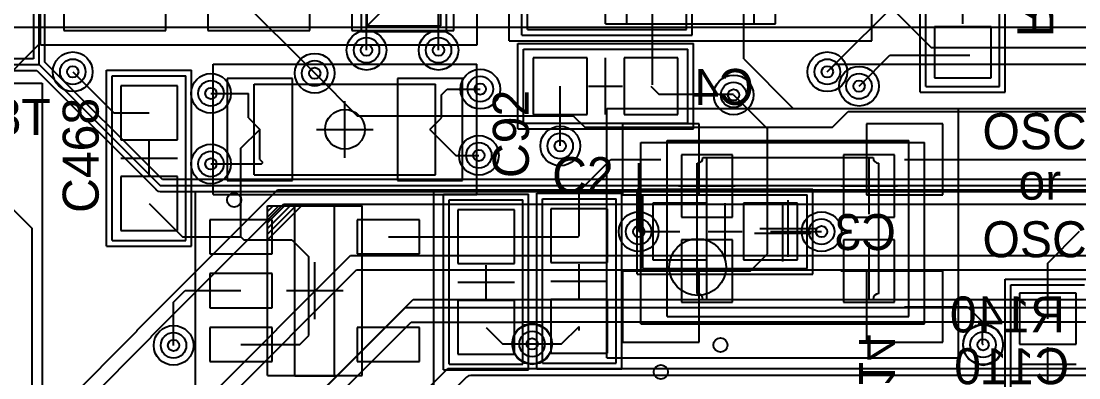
# Model space of a CAD drawing. Extents: x 28 to 300, y 18 to 330.
# Drawn here: x 161.73 to 180.39, y 181.52 to 187.81 of the extents above; entities that cross this region are included whole.
import ezdxf

# ---------------------------------------------------------------- set-up
doc = ezdxf.new("R2010")
doc.units = 0
for name, color, linetype in [('BOTTOMLAYER', 5, 'CONTINUOUS'), ('BOTTOMOVERLAY', 54, 'CONTINUOUS'), ('BOTTOMPASTE', 16, 'CONTINUOUS'), ('BOTTOMSOLDER', 6, 'CONTINUOUS'), ('DRILLDRAWING', 1, 'CONTINUOUS'), ('INTERNALPLANE1', 76, 'CONTINUOUS'), ('INTERNALPLANE6', 136, 'CONTINUOUS'), ('MECHANICAL14', 56, 'CONTINUOUS'), ('MECHANICAL15', 56, 'CONTINUOUS'), ('MECHANICAL16', 56, 'CONTINUOUS'), ('MECHANICAL8', 56, 'CONTINUOUS'), ('MIDLAYER1', 16, 'CONTINUOUS'), ('MIDLAYER3', 90, 'CONTINUOUS'), ('MULTILAYER', 9, 'CONTINUOUS'), ('TOPLAYER', 1, 'CONTINUOUS'), ('TOPOVERLAY', 2, 'CONTINUOUS'), ('TOPPASTE', 8, 'CONTINUOUS'), ('TOPSOLDER', 216, 'CONTINUOUS'), ('VIAHOLELAYER', 16, 'CONTINUOUS')]:
    doc.layers.add(name, color=color, linetype=linetype)

msp = doc.modelspace()

# ---------------------------------------------------------------- linework, layer by layer
at = {"layer": 'BOTTOMLAYER'}
for p, q in [((164.815, 188.984), (166.911, 186.888)), ((162.052, 188.646), (162.052, 187.401)), ((167.825, 187.714), (168.486, 188.374)), ((172.867, 186.685), (172.867, 188.311)), ((175.953, 186.914), (177.363, 188.323)), ((167.825, 187.295), (167.825, 187.714)), ((178.841, 187.707), (177.841, 187.707)), ((177.841, 187.707), (177.841, 186.807)), ((178.841, 186.807), (178.841, 187.707)), ((162.052, 187.401), (160.909, 186.258)), ((170.767, 187.16), (170.767, 186.16)), ((171.717, 187.16), (170.767, 187.16)), ((171.717, 186.16), (171.717, 187.16)), ((172.367, 187.16), (172.367, 186.16)), ((173.317, 187.16), (172.367, 187.16)), ((173.317, 186.16), (173.317, 187.16)), ((176.512, 186.66), (177.058, 187.206)), ((177.058, 187.206), (177.96, 187.206)), ((177.668, 187.206), (177.96, 187.206)), ((177.96, 187.206), (178.341, 187.206)), ((178.341, 187.206), (178.468, 187.206)), ((177.841, 186.807), (178.841, 186.807)), ((171.242, 185.605), (171.242, 186.66)), ((172.842, 186.66), (172.981, 186.52)), ((172.981, 186.52), (174.3, 186.52)), ((170.767, 186.16), (171.717, 186.16)), ((172.367, 186.16), (173.317, 186.16)), ((161.17, 184.905), (161.925, 184.15)), ((173.825, 184.594), (172.875, 184.594)), ((172.875, 184.594), (172.875, 183.594)), ((173.825, 183.594), (173.825, 184.594)), ((175.425, 184.594), (174.475, 184.594)), ((174.475, 184.594), (174.475, 183.594)), ((175.425, 183.594), (175.425, 184.594)), ((161.925, 181.102), (161.925, 184.15)), ((172.626, 184.094), (173.35, 184.094)), ((174.95, 184.094), (175.852, 184.094)), ((172.875, 183.594), (173.825, 183.594)), ((174.475, 183.594), (175.425, 183.594)), ((166.539, 180.793), (168.646, 182.9)), ((168.646, 182.9), (187.241, 182.9)), ((170.746, 182.472), (170.609, 182.444)), ((170.884, 182.444), (170.746, 182.472)), ((178.7, 182.459), (178.563, 182.432)), ((178.837, 182.432), (178.7, 182.459)), ((170.493, 182.367), (170.415, 182.25)), ((170.609, 182.444), (170.493, 182.367)), ((171, 182.367), (170.884, 182.444)), ((171.078, 182.25), (171, 182.367)), ((178.446, 182.354), (178.368, 182.237)), ((178.563, 182.432), (178.446, 182.354)), ((178.954, 182.354), (178.837, 182.432)), ((179.032, 182.237), (178.954, 182.354)), ((170.415, 182.25), (170.388, 182.113)), ((170.388, 182.113), (170.415, 181.976)), ((171.105, 182.113), (171.078, 182.25)), ((171.078, 181.976), (171.105, 182.113)), ((178.368, 182.237), (178.341, 182.1)), ((178.341, 182.1), (178.368, 181.963)), ((179.059, 182.1), (179.032, 182.237)), ((179.032, 181.963), (179.059, 182.1)), ((170.415, 181.976), (170.493, 181.859)), ((171, 181.859), (171.078, 181.976)), ((178.368, 181.963), (178.446, 181.846)), ((178.954, 181.846), (179.032, 181.963)), ((170.493, 181.859), (170.609, 181.781)), ((170.609, 181.781), (170.746, 181.754)), ((170.746, 181.754), (170.884, 181.781)), ((170.884, 181.781), (171, 181.859)), ((178.446, 181.846), (178.563, 181.768)), ((178.563, 181.768), (178.7, 181.741)), ((178.7, 181.741), (178.837, 181.768)), ((178.837, 181.768), (178.954, 181.846))]:
    msp.add_line(p, q, dxfattribs=at)
for centre in [(167.825, 187.295), (169.095, 187.295), (162.644, 186.914), (175.953, 186.914), (166.911, 186.888), (165.082, 186.533), (169.832, 186.609), (176.512, 186.66), (174.3, 186.506), (171.242, 185.605), (169.807, 185.44), (165.082, 185.288), (172.626, 184.094), (175.852, 184.094), (164.422, 182.088), (170.746, 182.113), (178.7, 182.1)]:
    msp.add_circle(centre, 0.225, dxfattribs=at)
at = {"layer": 'BOTTOMOVERLAY'}
for p, q in [((172.042, 186.16), (172.042, 187.16)), ((174.15, 183.594), (174.15, 184.594))]:
    msp.add_line(p, q, dxfattribs=at)
at = {"layer": 'BOTTOMPASTE'}
for p, q in [((178.841, 187.707), (177.841, 187.707)), ((177.841, 187.707), (177.841, 186.807)), ((178.841, 186.807), (178.841, 187.707)), ((170.767, 187.16), (170.767, 186.16)), ((171.717, 187.16), (170.767, 187.16)), ((171.717, 186.16), (171.717, 187.16)), ((172.367, 187.16), (172.367, 186.16)), ((173.317, 187.16), (172.367, 187.16)), ((173.317, 186.16), (173.317, 187.16)), ((177.841, 186.807), (178.841, 186.807)), ((170.767, 186.16), (171.717, 186.16)), ((172.367, 186.16), (173.317, 186.16)), ((173.825, 184.594), (172.875, 184.594)), ((172.875, 184.594), (172.875, 183.594)), ((173.825, 183.594), (173.825, 184.594)), ((175.425, 184.594), (174.475, 184.594)), ((174.475, 184.594), (174.475, 183.594)), ((175.425, 183.594), (175.425, 184.594)), ((172.875, 183.594), (173.825, 183.594)), ((174.475, 183.594), (175.425, 183.594))]:
    msp.add_line(p, q, dxfattribs=at)
at = {"layer": 'BOTTOMSOLDER'}
for p, q in [((178.841, 187.707), (177.841, 187.707)), ((177.841, 187.707), (177.841, 186.807)), ((178.841, 186.807), (178.841, 187.707)), ((170.767, 187.16), (170.767, 186.16)), ((171.717, 187.16), (170.767, 187.16)), ((171.717, 186.16), (171.717, 187.16)), ((172.367, 187.16), (172.367, 186.16)), ((173.317, 187.16), (172.367, 187.16)), ((173.317, 186.16), (173.317, 187.16)), ((177.841, 186.807), (178.841, 186.807)), ((170.767, 186.16), (171.717, 186.16)), ((172.367, 186.16), (173.317, 186.16)), ((173.825, 184.594), (172.875, 184.594)), ((172.875, 184.594), (172.875, 183.594)), ((173.825, 183.594), (173.825, 184.594)), ((175.425, 184.594), (174.475, 184.594)), ((174.475, 184.594), (174.475, 183.594)), ((175.425, 183.594), (175.425, 184.594)), ((172.875, 183.594), (173.825, 183.594)), ((174.475, 183.594), (175.425, 183.594))]:
    msp.add_line(p, q, dxfattribs=at)
at = {"layer": 'DRILLDRAWING'}
for centre in [(167.825, 187.295), (169.095, 187.295), (162.644, 186.914), (166.911, 186.888), (175.953, 186.914), (176.512, 186.66), (165.082, 186.533), (169.832, 186.609), (174.3, 186.506), (171.242, 185.605), (169.807, 185.44), (165.082, 185.288), (172.626, 184.094), (175.852, 184.094), (164.422, 182.088), (170.746, 182.113), (178.7, 182.1)]:
    msp.add_circle(centre, 0.1, dxfattribs=at)
at = {"layer": 'INTERNALPLANE1'}
for p, q in [((162.052, 187.046), (162.052, 195.549)), ((161.95, 195.039), (161.95, 187.144)), ((162.154, 187.083), (162.154, 195.039)), ((161.95, 187.144), (137.041, 187.144)), ((137.041, 187.041), (162.052, 187.041)), ((137.084, 186.937), (162.011, 186.937)), ((162.011, 186.937), (164.108, 184.841)), ((162.052, 187.041), (164.186, 184.907)), ((164.226, 185.011), (162.154, 187.083)), ((164.186, 184.907), (184.793, 184.907)), ((164.186, 184.907), (164.338, 184.907)), ((184.793, 185.011), (164.226, 185.011)), ((164.108, 184.841), (164.112, 184.834)), ((164.112, 184.834), (164.146, 184.811)), ((164.146, 184.811), (164.186, 184.803)), ((164.186, 184.803), (184.747, 184.803)), ((169.59, 181.527), (167.562, 179.499)), ((169.607, 181.538), (169.59, 181.527)), ((169.59, 181.527), (169.59, 181.527)), ((169.624, 181.549), (169.607, 181.538)), ((169.663, 181.557), (169.624, 181.549)), ((184.281, 181.557), (169.663, 181.557)), ((169.663, 181.557), (169.663, 181.557))]:
    msp.add_line(p, q, dxfattribs=at)
for centre in [(162.644, 186.914), (166.911, 186.888), (175.953, 186.914), (169.832, 186.609), (174.3, 186.506), (171.242, 185.605), (169.807, 185.44), (172.626, 184.094), (175.852, 184.094), (170.746, 182.113), (164.422, 182.088), (178.7, 182.1)]:
    msp.add_circle(centre, 0.35, dxfattribs=at)
at = {"layer": 'INTERNALPLANE6'}
for centre in [(167.825, 187.295), (169.095, 187.295), (166.911, 186.888), (175.953, 186.914), (176.512, 186.66), (165.082, 186.533), (174.3, 186.506), (165.082, 185.288), (172.626, 184.094)]:
    msp.add_circle(centre, 0.35, dxfattribs=at)
at = {"layer": 'MECHANICAL14'}
for p, q in [((172.04, 187.76), (172.04, 190.76)), ((175.04, 187.76), (175.04, 190.76)), ((167.836, 187.724), (167.836, 190.624)), ((169.136, 187.724), (169.136, 190.624)), ((177.691, 186.657), (177.691, 189.457)), ((178.991, 186.657), (178.991, 189.457)), ((170.667, 187.661), (170.667, 188.961)), ((173.467, 187.661), (173.467, 188.961)), ((167.836, 187.724), (169.136, 187.724)), ((172.04, 187.76), (175.04, 187.76)), ((170.667, 187.661), (173.467, 187.661)), ((170.592, 186.01), (170.592, 187.31)), ((170.592, 187.31), (173.492, 187.31)), ((173.492, 186.01), (173.492, 187.31)), ((163.34, 186.84), (164.64, 186.84)), ((163.34, 183.94), (163.34, 186.84)), ((164.64, 183.94), (164.64, 186.84)), ((165.844, 186.698), (169.044, 186.698)), ((165.844, 185.098), (165.844, 186.698)), ((169.044, 185.098), (169.044, 186.698)), ((177.691, 186.657), (178.991, 186.657)), ((170.592, 186.01), (173.492, 186.01)), ((172.666, 185.669), (177.666, 185.669)), ((172.666, 182.469), (172.666, 185.669)), ((177.666, 182.469), (177.666, 185.669)), ((173.66, 183), (173.66, 185.3)), ((173.76, 185.4), (176.76, 185.4)), ((176.86, 183), (176.86, 185.3)), ((165.844, 185.098), (169.044, 185.098)), ((172.7, 184.744), (175.6, 184.744)), ((172.7, 183.444), (172.7, 184.744)), ((175.6, 183.444), (175.6, 184.744)), ((166.076, 184.548), (167.746, 184.548)), ((166.076, 181.558), (166.076, 184.548)), ((166.076, 184.448), (166.176, 184.548)), ((166.076, 184.348), (166.276, 184.548)), ((166.076, 184.248), (166.376, 184.548)), ((166.076, 184.148), (166.476, 184.548)), ((166.076, 184.048), (166.576, 184.548)), ((166.076, 183.948), (166.676, 184.548)), ((167.746, 181.558), (167.746, 184.548)), ((169.284, 184.655), (170.584, 184.655)), ((169.284, 181.755), (169.284, 184.655)), ((170.584, 181.755), (170.584, 184.655)), ((170.927, 181.773), (170.927, 184.673)), ((170.927, 184.673), (172.227, 184.673)), ((172.227, 181.773), (172.227, 184.673)), ((163.34, 183.94), (164.64, 183.94)), ((172.7, 183.444), (175.6, 183.444)), ((179.19, 180.357), (179.19, 183.157)), ((179.19, 183.157), (180.49, 183.157)), ((173.76, 182.9), (176.76, 182.9)), ((172.666, 182.469), (177.666, 182.469)), ((169.284, 181.755), (170.584, 181.755)), ((170.927, 181.773), (172.227, 181.773)), ((166.076, 181.558), (167.746, 181.558))]:
    msp.add_line(p, q, dxfattribs=at)
msp.add_circle((173.666, 183.469), 0.5, dxfattribs=at)
for centre, start, end in [((173.66, 185.4), 270, 360), ((176.86, 185.4), 180, 270), ((173.66, 182.9), 0, 90), ((176.86, 182.9), 90, 180)]:
    msp.add_arc(centre, 0.1, start, end, dxfattribs=at)
at = {"layer": 'MECHANICAL15'}
for p, q in [((162.075, 187.391), (162.075, 194.091)), ((169.775, 187.391), (169.775, 194.091)), ((170.34, 187.46), (170.34, 191.06)), ((176.74, 187.46), (176.74, 191.06)), ((177.591, 186.557), (177.591, 189.557)), ((179.091, 186.557), (179.091, 189.557)), ((170.567, 187.561), (170.567, 189.061)), ((173.567, 187.561), (173.567, 189.061)), ((178.341, 187.757), (178.341, 188.357)), ((170.567, 187.561), (173.567, 187.561)), ((162.075, 187.391), (169.775, 187.391)), ((170.34, 187.46), (176.74, 187.46)), ((170.492, 187.41), (173.592, 187.41)), ((170.492, 185.91), (170.492, 187.41)), ((173.592, 185.91), (173.592, 187.41)), ((163.24, 183.84), (163.24, 186.94)), ((163.24, 186.94), (164.74, 186.94)), ((164.74, 183.84), (164.74, 186.94)), ((165.119, 187.048), (169.769, 187.048)), ((165.119, 184.748), (165.119, 187.048)), ((169.769, 184.748), (169.769, 187.048)), ((172.042, 186.36), (172.042, 186.96)), ((171.742, 186.66), (172.342, 186.66)), ((177.591, 186.557), (179.091, 186.557)), ((167.444, 185.398), (167.444, 186.398)), ((172.066, 186.269), (178.266, 186.269)), ((172.066, 181.869), (172.066, 186.269)), ((178.266, 181.869), (178.266, 186.269)), ((166.944, 185.898), (167.944, 185.898)), ((170.492, 185.91), (173.592, 185.91)), ((163.99, 185.09), (163.99, 185.69)), ((173.13, 182.6), (173.13, 185.7)), ((173.13, 185.7), (177.39, 185.7)), ((177.39, 182.6), (177.39, 185.7)), ((163.69, 185.39), (164.29, 185.39)), ((164.811, 184.803), (169.011, 184.803)), ((164.811, 181.303), (164.811, 184.803)), ((165.119, 184.748), (169.769, 184.748)), ((169.011, 181.303), (169.011, 184.803)), ((169.184, 181.655), (169.184, 184.755)), ((169.184, 184.755), (170.684, 184.755)), ((170.684, 181.655), (170.684, 184.755)), ((175.166, 183.569), (175.166, 184.569)), ((174.666, 184.069), (175.666, 184.069)), ((163.24, 183.84), (164.74, 183.84)), ((166.911, 182.553), (166.911, 183.553)), ((169.934, 182.905), (169.934, 183.505)), ((169.634, 183.205), (170.234, 183.205)), ((179.09, 183.257), (180.59, 183.257)), ((179.09, 180.257), (179.09, 183.257)), ((166.411, 183.053), (167.411, 183.053)), ((173.13, 182.6), (177.39, 182.6)), ((179.84, 181.457), (179.84, 182.057)), ((172.066, 181.869), (178.266, 181.869)), ((179.54, 181.757), (180.14, 181.757)), ((169.184, 181.655), (170.684, 181.655))]:
    msp.add_line(p, q, dxfattribs=at)
msp.add_circle((167.444, 185.898), 0.35, dxfattribs=at)
at = {"layer": 'MECHANICAL16'}
for p, q in [((167.736, 187.624), (167.736, 190.724)), ((169.236, 187.624), (169.236, 190.724)), ((167.736, 187.624), (169.236, 187.624)), ((170.827, 184.773), (172.327, 184.773)), ((170.827, 181.673), (170.827, 184.773)), ((172.327, 181.673), (172.327, 184.773)), ((172.6, 183.344), (172.6, 184.844)), ((172.6, 184.844), (175.7, 184.844)), ((175.7, 183.344), (175.7, 184.844)), ((174.15, 183.794), (174.15, 184.394)), ((173.85, 184.094), (174.45, 184.094)), ((171.577, 182.923), (171.577, 183.523)), ((171.277, 183.223), (171.877, 183.223)), ((172.6, 183.344), (175.7, 183.344)), ((170.827, 181.673), (172.327, 181.673))]:
    msp.add_line(p, q, dxfattribs=at)
at = {"layer": 'MECHANICAL8'}
for p, q in [((173.83, 184.9), (173.83, 185.4)), ((176.69, 184.9), (176.69, 185.4)), ((173.33, 184.9), (173.83, 184.9)), ((173.83, 184.9), (174.33, 184.9)), ((173.83, 184.4), (173.83, 184.9)), ((176.19, 184.9), (176.69, 184.9)), ((176.69, 184.9), (177.19, 184.9)), ((176.69, 184.4), (176.69, 184.9)), ((175.26, 184.15), (175.26, 184.65)), ((174.76, 184.15), (175.26, 184.15)), ((175.26, 184.15), (175.76, 184.15)), ((175.26, 183.65), (175.26, 184.15)), ((173.83, 183.4), (173.83, 183.9)), ((176.69, 183.4), (176.69, 183.9)), ((173.33, 183.4), (173.83, 183.4)), ((173.83, 183.4), (174.33, 183.4)), ((173.83, 182.9), (173.83, 183.4)), ((176.19, 183.4), (176.69, 183.4)), ((176.69, 183.4), (177.19, 183.4)), ((176.69, 182.9), (176.69, 183.4))]:
    msp.add_line(p, q, dxfattribs=at)
at = {"layer": 'MIDLAYER1'}
for p, q in [((139.276, 187.701), (189.314, 187.701)), ((166.911, 186.888), (167.66, 186.139)), ((176.042, 185.936), (176.322, 186.215)), ((176.322, 186.215), (189.123, 186.215)), ((167.66, 186.139), (171.47, 186.139)), ((171.47, 186.139), (171.674, 185.936)), ((171.674, 185.936), (176.042, 185.936)), ((163.778, 182.354), (166.254, 184.831)), ((166.254, 184.831), (187.715, 184.831)), ((164.032, 182.249), (166.359, 184.577)), ((166.359, 184.577), (187.61, 184.577)), ((159.482, 175.611), (167.544, 183.673)), ((167.544, 183.673), (187.297, 183.673)), ((159.588, 175.357), (167.649, 183.419)), ((167.649, 183.419), (187.192, 183.419)), ((159.688, 173.934), (168.511, 182.757)), ((168.511, 182.757), (186.631, 182.757)), ((159.785, 173.672), (168.613, 182.5)), ((168.613, 182.5), (170.582, 182.5)), ((170.582, 182.5), (170.585, 182.503)), ((170.585, 182.503), (186.526, 182.503)), ((161.014, 179.578), (163.778, 182.342)), ((163.778, 182.342), (163.778, 182.354)), ((161.119, 179.324), (164.032, 182.236)), ((164.032, 182.236), (164.032, 182.249)), ((156.76, 169.184), (169.258, 181.682)), ((169.258, 181.682), (186.085, 181.682))]:
    msp.add_line(p, q, dxfattribs=at)
for centre in [(167.825, 187.295), (169.095, 187.295), (162.644, 186.914), (175.953, 186.914), (166.911, 186.888), (165.082, 186.533), (169.832, 186.609), (176.512, 186.66), (174.3, 186.506), (171.242, 185.605), (169.807, 185.44), (165.082, 185.288), (172.626, 184.094), (175.852, 184.094), (164.422, 182.088), (170.746, 182.113), (178.7, 182.1)]:
    msp.add_circle(centre, 0.225, dxfattribs=at)
at = {"layer": 'MIDLAYER3'}
for p, q in [((174.48, 187.142), (174.48, 188.666)), ((176.969, 188.158), (177.787, 187.34)), ((177.787, 187.34), (180.669, 187.34)), ((174.48, 187.142), (175.353, 186.269)), ((175.953, 186.914), (176.09, 187.05)), ((176.09, 187.05), (180.636, 187.05)), ((175.353, 186.269), (181.093, 186.269))]:
    msp.add_line(p, q, dxfattribs=at)
for centre in [(167.825, 187.295), (169.095, 187.295), (162.644, 186.914), (175.953, 186.914), (166.911, 186.888), (165.082, 186.533), (169.832, 186.609), (176.512, 186.66), (174.3, 186.506), (171.242, 185.605), (169.807, 185.44), (165.082, 185.288), (172.626, 184.094), (175.852, 184.094), (164.422, 182.088), (170.746, 182.113), (178.7, 182.1)]:
    msp.add_circle(centre, 0.225, dxfattribs=at)
at = {"layer": 'MULTILAYER'}
for centre in [(167.825, 187.295), (169.095, 187.295), (162.644, 186.914), (175.953, 186.914), (166.911, 186.888), (165.082, 186.533), (169.832, 186.609), (176.512, 186.66), (174.3, 186.506), (171.242, 185.605), (169.807, 185.44), (165.082, 185.288), (172.626, 184.094), (175.852, 184.094), (164.422, 182.088), (170.746, 182.113), (178.7, 182.1)]:
    msp.add_circle(centre, 0.225, dxfattribs=at)
at = {"layer": 'TOPLAYER'}
for p, q in [((162.485, 189.641), (162.485, 187.641)), ((164.285, 187.641), (164.285, 189.641)), ((165.025, 189.641), (165.025, 187.641)), ((166.825, 187.641), (166.825, 189.641)), ((167.565, 189.641), (167.565, 187.641)), ((169.365, 187.641), (169.365, 189.641)), ((169.095, 187.295), (169.095, 188.438)), ((167.825, 187.295), (167.825, 188.311)), ((162.485, 187.641), (164.285, 187.641)), ((165.025, 187.641), (166.825, 187.641)), ((167.565, 187.641), (169.365, 187.641)), ((162.644, 186.914), (163.368, 186.19)), ((166.519, 186.798), (165.369, 186.798)), ((165.369, 186.798), (165.369, 184.998)), ((166.519, 184.998), (166.519, 186.798)), ((169.519, 186.798), (168.369, 186.798)), ((168.369, 186.798), (168.369, 184.998)), ((169.519, 184.998), (169.519, 186.798)), ((160.655, 186.715), (162.103, 186.715)), ((162.103, 186.715), (162.103, 181.356)), ((164.49, 186.665), (163.49, 186.665)), ((163.49, 186.665), (163.49, 185.715)), ((164.49, 185.715), (164.49, 186.665)), ((169.146, 186.507), (169.248, 186.609)), ((169.248, 186.609), (169.832, 186.609)), ((165.082, 186.533), (165.743, 186.533)), ((165.743, 186.099), (165.743, 186.533)), ((169.146, 186.099), (169.146, 186.507)), ((174.3, 186.506), (174.9, 185.906)), ((163.368, 186.19), (163.99, 186.19)), ((165.743, 186.099), (165.944, 185.898)), ((168.944, 185.898), (169.146, 186.099)), ((165.611, 185.564), (165.944, 185.898)), ((165.944, 185.366), (165.944, 185.898)), ((168.944, 185.898), (169.402, 185.44)), ((173.691, 185.994), (172.341, 185.994)), ((172.341, 185.994), (172.341, 184.744)), ((173.691, 184.744), (173.691, 185.994)), ((174.9, 183.7), (174.9, 185.906)), ((177.991, 185.994), (176.641, 185.994)), ((176.641, 185.994), (176.641, 184.744)), ((177.991, 184.744), (177.991, 185.994)), ((163.49, 185.715), (164.49, 185.715)), ((165.611, 185.288), (165.611, 185.564)), ((169.402, 185.44), (169.807, 185.44)), ((174.28, 185.45), (173.38, 185.45)), ((173.38, 185.45), (173.38, 184.35)), ((174.28, 184.35), (174.28, 185.45)), ((177.14, 185.45), (176.24, 185.45)), ((176.24, 185.45), (176.24, 184.35)), ((177.14, 184.35), (177.14, 185.45)), ((165.082, 185.288), (165.611, 185.288)), ((165.611, 184.003), (165.611, 185.288)), ((165.611, 185.288), (165.944, 185.288)), ((165.944, 185.366), (165.997, 185.313)), ((165.944, 185.288), (165.971, 185.288)), ((165.971, 185.288), (165.997, 185.313)), ((171.577, 184.811), (172.135, 185.369)), ((172.135, 185.369), (173.016, 185.369)), ((172.626, 184.094), (172.626, 185.3)), ((177.316, 185.369), (186.347, 185.369)), ((164.49, 185.065), (163.49, 185.065)), ((163.49, 185.065), (163.49, 184.115)), ((164.49, 184.115), (164.49, 185.065)), ((165.369, 184.998), (166.519, 184.998)), ((168.369, 184.998), (169.519, 184.998)), ((171.577, 184.023), (171.577, 184.811)), ((172.341, 184.744), (173.691, 184.744)), ((176.641, 184.744), (177.991, 184.744)), ((163.99, 184.59), (164.577, 184.003)), ((170.434, 184.48), (169.434, 184.48)), ((169.434, 184.48), (169.434, 183.53)), ((170.434, 183.53), (170.434, 184.48)), ((172.077, 184.498), (171.077, 184.498)), ((171.077, 184.498), (171.077, 183.548)), ((172.077, 183.548), (172.077, 184.498)), ((173.38, 184.35), (174.28, 184.35)), ((176.24, 184.35), (177.14, 184.35)), ((165.061, 184.303), (165.061, 183.703)), ((166.161, 184.303), (165.061, 184.303)), ((166.161, 183.703), (166.161, 184.303)), ((167.661, 184.303), (167.661, 183.703)), ((168.761, 184.303), (167.661, 184.303)), ((168.761, 183.703), (168.761, 184.303)), ((163.49, 184.115), (164.49, 184.115)), ((164.577, 184.003), (165.611, 184.003)), ((165.611, 184.003), (165.662, 183.952)), ((165.662, 183.952), (166.505, 183.952)), ((166.505, 183.952), (166.809, 183.647)), ((168.211, 184.003), (169.931, 184.003)), ((169.931, 184.003), (169.934, 184.005)), ((169.934, 184.005), (171.559, 184.005)), ((171.559, 184.005), (171.577, 184.023)), ((174.28, 183.95), (173.38, 183.95)), ((173.38, 183.95), (173.38, 182.85)), ((174.28, 182.85), (174.28, 183.95)), ((177.14, 183.95), (176.24, 183.95)), ((176.24, 183.95), (176.24, 182.85)), ((177.14, 182.85), (177.14, 183.95)), ((179.84, 183.54), (180.4, 184.1)), ((165.061, 183.703), (166.161, 183.703)), ((166.809, 182.265), (166.809, 183.647)), ((167.661, 183.703), (168.761, 183.703)), ((174.6, 183.4), (174.9, 183.7)), ((169.434, 183.53), (170.434, 183.53)), ((171.077, 183.548), (172.077, 183.548)), ((173.691, 183.394), (172.341, 183.394)), ((172.341, 183.394), (172.341, 182.144)), ((173.691, 182.144), (173.691, 183.394)), ((173.83, 183.4), (174.6, 183.4)), ((177.991, 183.394), (176.641, 183.394)), ((176.641, 183.394), (176.641, 182.144)), ((177.991, 182.144), (177.991, 183.394)), ((179.84, 182.557), (179.84, 183.54)), ((165.061, 183.353), (165.061, 182.753)), ((166.161, 183.353), (165.061, 183.353)), ((166.161, 182.753), (166.161, 183.353)), ((164.422, 182.85), (164.625, 183.053)), ((164.625, 183.053), (165.611, 183.053)), ((164.422, 182.088), (164.422, 182.85)), ((170.434, 182.88), (169.434, 182.88)), ((169.434, 182.88), (169.434, 181.93)), ((170.434, 181.93), (170.434, 182.88)), ((172.077, 182.898), (171.077, 182.898)), ((171.077, 182.898), (171.077, 181.948)), ((172.077, 181.948), (172.077, 182.898)), ((173.38, 182.85), (174.28, 182.85)), ((176.24, 182.85), (177.14, 182.85)), ((180.34, 183.007), (179.34, 183.007)), ((179.34, 183.007), (179.34, 182.107)), ((180.34, 182.107), (180.34, 183.007)), ((165.061, 182.753), (166.161, 182.753)), ((177.316, 182.769), (178.423, 182.769)), ((178.423, 182.769), (178.688, 182.503)), ((178.688, 182.112), (178.688, 182.503)), ((165.061, 182.403), (165.061, 181.803)), ((166.161, 182.403), (165.061, 182.403)), ((166.161, 181.803), (166.161, 182.403)), ((166.647, 182.103), (166.809, 182.265)), ((167.661, 182.403), (167.661, 181.803)), ((168.761, 182.403), (167.661, 182.403)), ((168.761, 181.803), (168.761, 182.403)), ((169.934, 182.405), (170.226, 182.113)), ((171.267, 182.113), (171.577, 182.423)), ((171.577, 182.423), (171.577, 182.423)), ((171.577, 182.348), (171.577, 182.423)), ((165.611, 182.103), (166.647, 182.103)), ((170.226, 182.113), (170.746, 182.113)), ((170.746, 182.113), (171.267, 182.113)), ((172.341, 182.144), (173.691, 182.144)), ((176.641, 182.144), (177.991, 182.144)), ((178.688, 182.112), (178.7, 182.1)), ((179.34, 182.107), (180.34, 182.107)), ((169.434, 181.93), (170.434, 181.93)), ((171.077, 181.948), (172.077, 181.948)), ((165.061, 181.803), (166.161, 181.803)), ((167.661, 181.803), (168.761, 181.803))]:
    msp.add_line(p, q, dxfattribs=at)
for centre in [(167.825, 187.295), (169.095, 187.295), (162.644, 186.914), (175.953, 186.914), (166.911, 186.888), (165.082, 186.533), (169.832, 186.609), (176.512, 186.66), (174.3, 186.506), (171.242, 185.605), (169.807, 185.44), (165.082, 185.288), (172.626, 184.094), (175.852, 184.094), (164.422, 182.088), (170.746, 182.113), (178.7, 182.1)]:
    msp.add_circle(centre, 0.225, dxfattribs=at)
at = {"layer": 'TOPOVERLAY'}
for p, q in [((172.415, 187.76), (172.415, 190.76)), ((174.665, 187.76), (174.665, 190.76)), ((172.415, 187.76), (174.665, 187.76)), ((166.894, 186.698), (167.994, 186.698)), ((174.066, 185.669), (176.266, 185.669)), ((163.49, 185.39), (164.49, 185.39)), ((174.66, 185.4), (175.86, 185.4)), ((166.894, 185.098), (167.994, 185.098)), ((166.561, 184.553), (167.261, 184.553)), ((166.561, 181.553), (166.561, 184.553)), ((167.261, 181.553), (167.261, 184.553)), ((172.666, 183.769), (172.666, 184.369)), ((177.666, 183.769), (177.666, 184.369)), ((169.434, 183.205), (170.434, 183.205)), ((171.077, 183.223), (172.077, 183.223)), ((174.66, 182.9), (175.86, 182.9)), ((174.066, 182.469), (176.266, 182.469)), ((179.34, 181.757), (180.34, 181.757)), ((166.561, 181.553), (167.261, 181.553))]:
    msp.add_line(p, q, dxfattribs=at)
for centre in [(165.491, 184.653), (174.068, 182.093), (173.016, 181.619)]:
    msp.add_circle(centre, 0.125, dxfattribs=at)
at = {"layer": 'TOPPASTE'}
for p, q in [((162.485, 189.641), (162.485, 187.641)), ((164.285, 187.641), (164.285, 189.641)), ((165.025, 189.641), (165.025, 187.641)), ((166.825, 187.641), (166.825, 189.641)), ((167.565, 189.641), (167.565, 187.641)), ((169.365, 187.641), (169.365, 189.641)), ((162.485, 187.641), (164.285, 187.641)), ((165.025, 187.641), (166.825, 187.641)), ((167.565, 187.641), (169.365, 187.641)), ((166.519, 186.798), (165.369, 186.798)), ((165.369, 186.798), (165.369, 184.998)), ((166.519, 184.998), (166.519, 186.798)), ((169.519, 186.798), (168.369, 186.798)), ((168.369, 186.798), (168.369, 184.998)), ((169.519, 184.998), (169.519, 186.798)), ((164.49, 186.665), (163.49, 186.665)), ((163.49, 186.665), (163.49, 185.715)), ((164.49, 185.715), (164.49, 186.665)), ((173.691, 185.994), (172.341, 185.994)), ((172.341, 185.994), (172.341, 184.744)), ((173.691, 184.744), (173.691, 185.994)), ((177.991, 185.994), (176.641, 185.994)), ((176.641, 185.994), (176.641, 184.744)), ((177.991, 184.744), (177.991, 185.994)), ((163.49, 185.715), (164.49, 185.715)), ((174.28, 185.45), (173.38, 185.45)), ((173.38, 185.45), (173.38, 184.35)), ((174.28, 184.35), (174.28, 185.45)), ((177.14, 185.45), (176.24, 185.45)), ((176.24, 185.45), (176.24, 184.35)), ((177.14, 184.35), (177.14, 185.45)), ((164.49, 185.065), (163.49, 185.065)), ((163.49, 185.065), (163.49, 184.115)), ((164.49, 184.115), (164.49, 185.065)), ((165.369, 184.998), (166.519, 184.998)), ((168.369, 184.998), (169.519, 184.998)), ((172.341, 184.744), (173.691, 184.744)), ((176.641, 184.744), (177.991, 184.744)), ((170.434, 184.48), (169.434, 184.48)), ((169.434, 184.48), (169.434, 183.53)), ((170.434, 183.53), (170.434, 184.48)), ((172.077, 184.498), (171.077, 184.498)), ((171.077, 184.498), (171.077, 183.548)), ((172.077, 183.548), (172.077, 184.498)), ((173.38, 184.35), (174.28, 184.35)), ((176.24, 184.35), (177.14, 184.35)), ((165.061, 184.303), (165.061, 183.703)), ((166.161, 184.303), (165.061, 184.303)), ((166.161, 183.703), (166.161, 184.303)), ((167.661, 184.303), (167.661, 183.703)), ((168.761, 184.303), (167.661, 184.303)), ((168.761, 183.703), (168.761, 184.303)), ((163.49, 184.115), (164.49, 184.115)), ((174.28, 183.95), (173.38, 183.95)), ((173.38, 183.95), (173.38, 182.85)), ((174.28, 182.85), (174.28, 183.95)), ((177.14, 183.95), (176.24, 183.95)), ((176.24, 183.95), (176.24, 182.85)), ((177.14, 182.85), (177.14, 183.95)), ((165.061, 183.703), (166.161, 183.703)), ((167.661, 183.703), (168.761, 183.703)), ((169.434, 183.53), (170.434, 183.53)), ((171.077, 183.548), (172.077, 183.548)), ((173.691, 183.394), (172.341, 183.394)), ((172.341, 183.394), (172.341, 182.144)), ((173.691, 182.144), (173.691, 183.394)), ((177.991, 183.394), (176.641, 183.394)), ((176.641, 183.394), (176.641, 182.144)), ((177.991, 182.144), (177.991, 183.394)), ((165.061, 183.353), (165.061, 182.753)), ((166.161, 183.353), (165.061, 183.353)), ((166.161, 182.753), (166.161, 183.353)), ((170.434, 182.88), (169.434, 182.88)), ((169.434, 182.88), (169.434, 181.93)), ((170.434, 181.93), (170.434, 182.88)), ((172.077, 182.898), (171.077, 182.898)), ((171.077, 182.898), (171.077, 181.948)), ((172.077, 181.948), (172.077, 182.898)), ((173.38, 182.85), (174.28, 182.85)), ((176.24, 182.85), (177.14, 182.85)), ((180.34, 183.007), (179.34, 183.007)), ((179.34, 183.007), (179.34, 182.107)), ((180.34, 182.107), (180.34, 183.007)), ((165.061, 182.753), (166.161, 182.753)), ((165.061, 182.403), (165.061, 181.803)), ((166.161, 182.403), (165.061, 182.403)), ((166.161, 181.803), (166.161, 182.403)), ((167.661, 182.403), (167.661, 181.803)), ((168.761, 182.403), (167.661, 182.403)), ((168.761, 181.803), (168.761, 182.403)), ((172.341, 182.144), (173.691, 182.144)), ((176.641, 182.144), (177.991, 182.144)), ((179.34, 182.107), (180.34, 182.107)), ((169.434, 181.93), (170.434, 181.93)), ((171.077, 181.948), (172.077, 181.948)), ((165.061, 181.803), (166.161, 181.803)), ((167.661, 181.803), (168.761, 181.803))]:
    msp.add_line(p, q, dxfattribs=at)
at = {"layer": 'TOPSOLDER'}
for p, q in [((162.485, 189.641), (162.485, 187.641)), ((164.285, 187.641), (164.285, 189.641)), ((165.025, 189.641), (165.025, 187.641)), ((166.825, 187.641), (166.825, 189.641)), ((167.565, 189.641), (167.565, 187.641)), ((169.365, 187.641), (169.365, 189.641)), ((162.485, 187.641), (164.285, 187.641)), ((165.025, 187.641), (166.825, 187.641)), ((167.565, 187.641), (169.365, 187.641)), ((166.519, 186.798), (165.369, 186.798)), ((165.369, 186.798), (165.369, 184.998)), ((166.519, 184.998), (166.519, 186.798)), ((169.519, 186.798), (168.369, 186.798)), ((168.369, 186.798), (168.369, 184.998)), ((169.519, 184.998), (169.519, 186.798)), ((164.49, 186.665), (163.49, 186.665)), ((163.49, 186.665), (163.49, 185.715)), ((164.49, 185.715), (164.49, 186.665)), ((173.691, 185.994), (172.341, 185.994)), ((172.341, 185.994), (172.341, 184.744)), ((173.691, 184.744), (173.691, 185.994)), ((177.991, 185.994), (176.641, 185.994)), ((176.641, 185.994), (176.641, 184.744)), ((177.991, 184.744), (177.991, 185.994)), ((163.49, 185.715), (164.49, 185.715)), ((174.28, 185.45), (173.38, 185.45)), ((173.38, 185.45), (173.38, 184.35)), ((174.28, 184.35), (174.28, 185.45)), ((177.14, 185.45), (176.24, 185.45)), ((176.24, 185.45), (176.24, 184.35)), ((177.14, 184.35), (177.14, 185.45)), ((164.49, 185.065), (163.49, 185.065)), ((163.49, 185.065), (163.49, 184.115)), ((164.49, 184.115), (164.49, 185.065)), ((165.369, 184.998), (166.519, 184.998)), ((168.369, 184.998), (169.519, 184.998)), ((172.341, 184.744), (173.691, 184.744)), ((176.641, 184.744), (177.991, 184.744)), ((170.434, 184.48), (169.434, 184.48)), ((169.434, 184.48), (169.434, 183.53)), ((170.434, 183.53), (170.434, 184.48)), ((172.077, 184.498), (171.077, 184.498)), ((171.077, 184.498), (171.077, 183.548)), ((172.077, 183.548), (172.077, 184.498)), ((173.38, 184.35), (174.28, 184.35)), ((176.24, 184.35), (177.14, 184.35)), ((165.061, 184.303), (165.061, 183.703)), ((166.161, 184.303), (165.061, 184.303)), ((166.161, 183.703), (166.161, 184.303)), ((167.661, 184.303), (167.661, 183.703)), ((168.761, 184.303), (167.661, 184.303)), ((168.761, 183.703), (168.761, 184.303)), ((163.49, 184.115), (164.49, 184.115)), ((174.28, 183.95), (173.38, 183.95)), ((173.38, 183.95), (173.38, 182.85)), ((174.28, 182.85), (174.28, 183.95)), ((177.14, 183.95), (176.24, 183.95)), ((176.24, 183.95), (176.24, 182.85)), ((177.14, 182.85), (177.14, 183.95)), ((165.061, 183.703), (166.161, 183.703)), ((167.661, 183.703), (168.761, 183.703)), ((169.434, 183.53), (170.434, 183.53)), ((171.077, 183.548), (172.077, 183.548)), ((173.691, 183.394), (172.341, 183.394)), ((172.341, 183.394), (172.341, 182.144)), ((173.691, 182.144), (173.691, 183.394)), ((177.991, 183.394), (176.641, 183.394)), ((176.641, 183.394), (176.641, 182.144)), ((177.991, 182.144), (177.991, 183.394)), ((165.061, 183.353), (165.061, 182.753)), ((166.161, 183.353), (165.061, 183.353)), ((166.161, 182.753), (166.161, 183.353)), ((170.434, 182.88), (169.434, 182.88)), ((169.434, 182.88), (169.434, 181.93)), ((170.434, 181.93), (170.434, 182.88)), ((172.077, 182.898), (171.077, 182.898)), ((171.077, 182.898), (171.077, 181.948)), ((172.077, 181.948), (172.077, 182.898)), ((173.38, 182.85), (174.28, 182.85)), ((176.24, 182.85), (177.14, 182.85)), ((180.34, 183.007), (179.34, 183.007)), ((179.34, 183.007), (179.34, 182.107)), ((180.34, 182.107), (180.34, 183.007)), ((165.061, 182.753), (166.161, 182.753)), ((165.061, 182.403), (165.061, 181.803)), ((166.161, 182.403), (165.061, 182.403)), ((166.161, 181.803), (166.161, 182.403)), ((167.661, 182.403), (167.661, 181.803)), ((168.761, 182.403), (167.661, 182.403)), ((168.761, 181.803), (168.761, 182.403)), ((172.341, 182.144), (173.691, 182.144)), ((176.641, 182.144), (177.991, 182.144)), ((179.34, 182.107), (180.34, 182.107)), ((169.434, 181.93), (170.434, 181.93)), ((171.077, 181.948), (172.077, 181.948)), ((165.061, 181.803), (166.161, 181.803)), ((167.661, 181.803), (168.761, 181.803))]:
    msp.add_line(p, q, dxfattribs=at)
at = {"layer": 'VIAHOLELAYER'}
for centre in [(167.825, 187.295), (169.095, 187.295), (162.644, 186.914), (166.911, 186.888), (175.953, 186.914), (176.512, 186.66), (165.082, 186.533), (169.832, 186.609), (174.3, 186.506), (171.242, 185.605), (169.807, 185.44), (165.082, 185.288), (172.626, 184.094), (175.852, 184.094), (164.422, 182.088), (170.746, 182.113), (178.7, 182.1)]:
    msp.add_circle(centre, 0.1, dxfattribs=at)

# ---------------------------------------------------------------- texts
at = {"layer": 'BOTTOMOVERLAY', "text_generation_flag": 2}
for s, rotation, p in [('R36', 270, (179.306, 187.523)), ('C4', 360, (174.658, 186.329)), ('T8', 360, (162.255, 185.801)), ('C3', 360, (177.165, 183.769)), ('R140', 360, (180.144, 182.316)), ('C114', 270, (176.512, 180.259)), ('C110', 360, (180.221, 181.402))]:
    msp.add_text(s, height=0.635, rotation=rotation, dxfattribs=at).set_placement(p)
at = {"layer": 'TOPOVERLAY'}
for s, rotation, p in [('C468', 90, (163.101, 184.424)), ('C92', 90, (170.688, 185.039)), ('C2', 360, (171.1, 184.773)), ('OSC5', 360, (178.689, 183.642))]:
    msp.add_text(s, height=0.635, rotation=rotation, dxfattribs=at).set_placement(p)
for s, p in [('OSC1', (178.689, 185.547)), ('or', (179.324, 184.658))]:
    msp.add_text(s, height=0.635, dxfattribs=at).set_placement(p)

doc.saveas('drawing.dxf')
